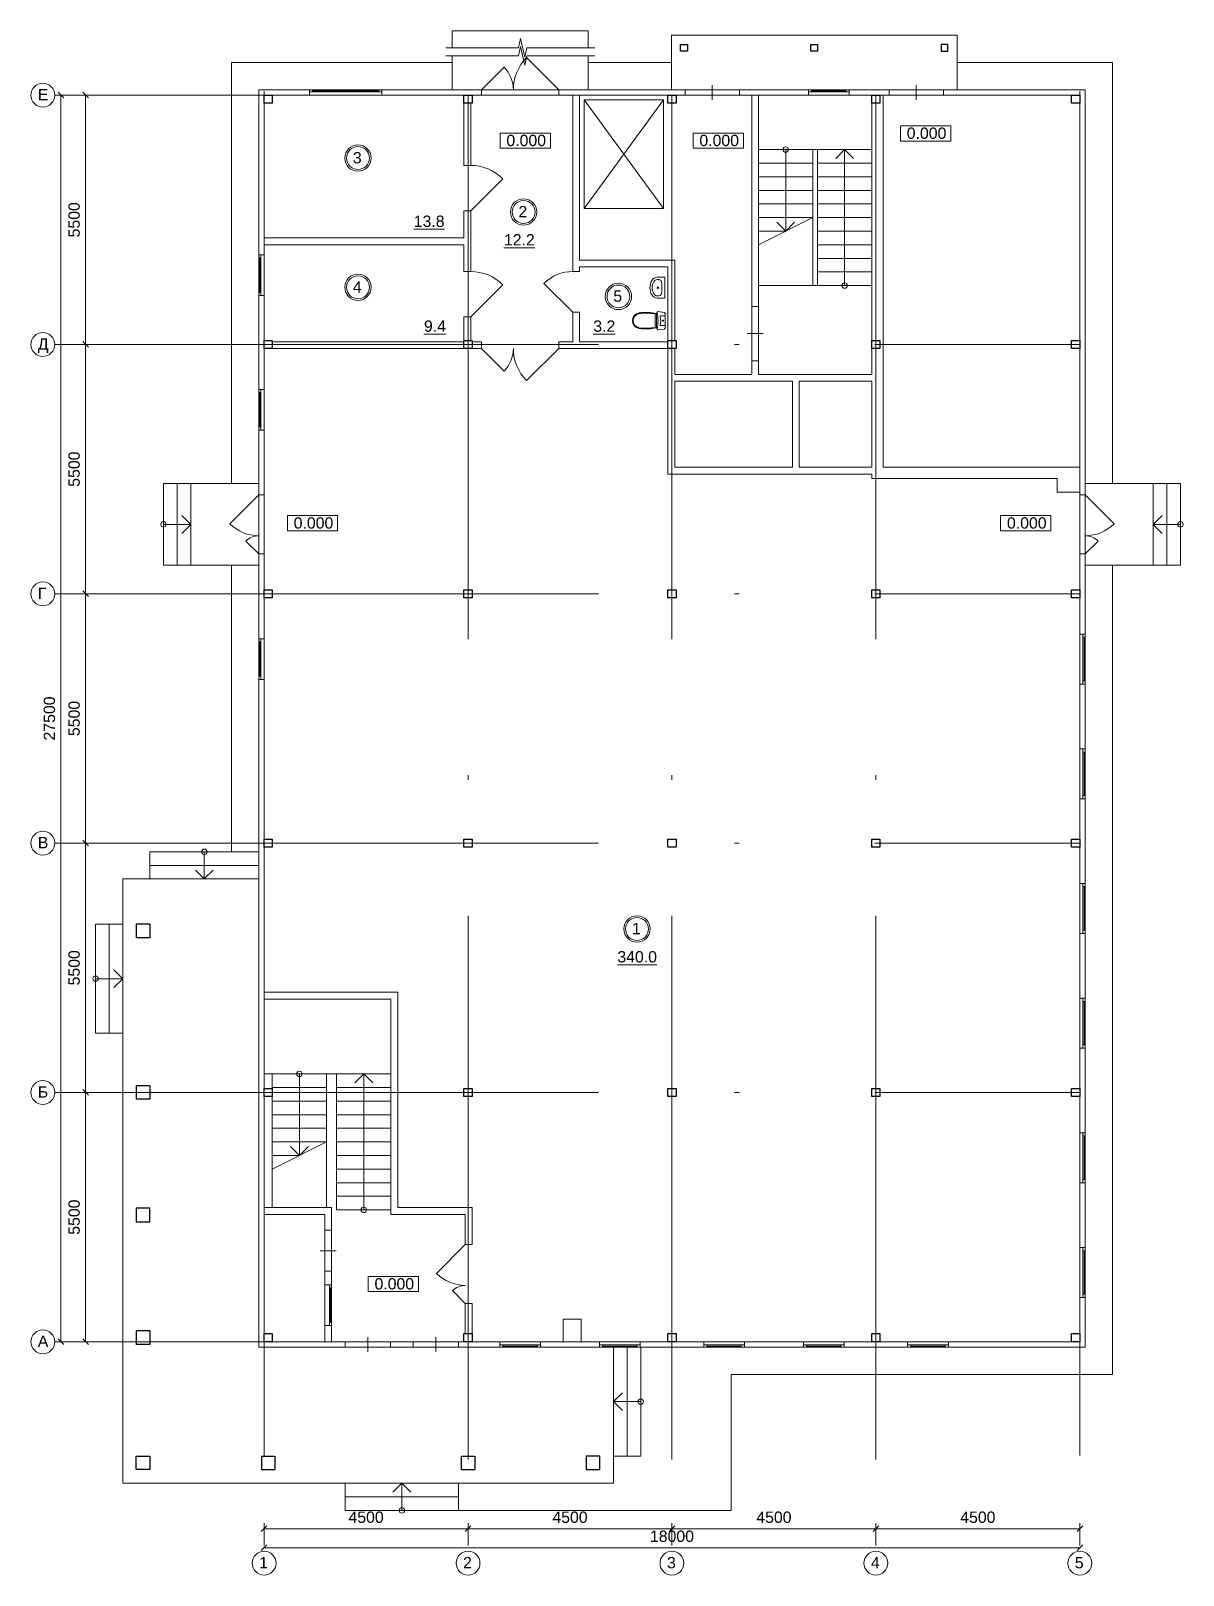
# Model space of a CAD drawing. Header units: metres. Extents: x -2 to 23.4, y -2 to 32.
import ezdxf
from ezdxf.enums import TextEntityAlignment as Align

# ---------------------------------------------------------------- set-up
doc = ezdxf.new("R2010")
doc.units = ezdxf.units.M
doc.header["$MEASUREMENT"] = 0
doc.linetypes.add('ACAD_ISO10W100', pattern=[18, 12, -3, 0, -3])
doc.styles.add('Style-Arial', font='arial.ttf')

msp = doc.modelspace()

# ---------------------------------------------------------------- linework, layer by layer
at = {"color": 7, "linetype": 'Continuous', "lineweight": 13}
for p, q in [((7.27, 32.038), (10.27, 32.038)), ((7.27, 31.665), (7.27, 32.038)), ((10.27, 31.665), (10.27, 32.038)), ((12.11, 30.74), (12.11, 31.94)), ((12.11, 31.94), (18.41, 31.94)), ((18.41, 31.94), (18.41, 30.74)), ((7.27, 30.74), (7.27, 31.487)), ((10.27, 30.74), (10.27, 31.487)), ((3, 30.74), (4.12, 30.74)), ((3, 30.74), (3, 27.1)), ((4.12, 30.74), (4.12, 30.62)), ((4.19, 30.74), (4.12, 30.74)), ((4.12, 30.74), (4.12, 30.69)), ((4.12, 30.69), (4.19, 30.69)), ((4.19, 30.69), (4.19, 30.74)), ((4.19, 30.74), (4.19, 30.74)), ((5.72, 30.74), (5.65, 30.74)), ((5.65, 30.74), (5.65, 30.69)), ((5.65, 30.69), (5.72, 30.69)), ((5.72, 30.74), (5.72, 30.62)), ((5.72, 30.74), (7.92, 30.74)), ((5.72, 30.69), (5.72, 30.74)), ((5.72, 30.74), (5.72, 30.74)), ((7.92, 30.62), (7.92, 30.74)), ((9.62, 30.74), (12.41, 30.74)), ((9.62, 30.62), (9.62, 30.74)), ((12.41, 30.62), (12.41, 30.74)), ((13.61, 30.62), (13.61, 30.74)), ((13.61, 30.74), (15.13, 30.74)), ((15.13, 30.62), (15.13, 30.74)), ((15.13, 30.74), (15.2, 30.74)), ((15.13, 30.69), (15.13, 30.74)), ((15.13, 30.74), (15.13, 30.74)), ((15.2, 30.69), (15.13, 30.69)), ((15.2, 30.74), (15.2, 30.69)), ((15.96, 30.74), (16.03, 30.74)), ((15.96, 30.69), (15.96, 30.74)), ((15.96, 30.74), (15.96, 30.74)), ((16.03, 30.69), (15.96, 30.69)), ((16.03, 30.62), (16.03, 30.74)), ((16.03, 30.74), (16.91, 30.74)), ((16.03, 30.74), (16.03, 30.69)), ((16.91, 30.62), (16.91, 30.74)), ((18.11, 30.62), (18.11, 30.74)), ((18.11, 30.74), (21.24, 30.74)), ((21.24, 21.8), (21.24, 30.74)), ((3.12, 30.62), (4.12, 30.62)), ((3.12, 30.62), (3.12, 27.1)), ((5.72, 30.62), (7.92, 30.62)), ((7.53, 29.07), (7.53, 30.44)), ((7.68, 29.07), (7.68, 30.44)), ((9.62, 30.62), (12.41, 30.62)), ((9.93, 26.73), (9.93, 30.62)), ((10.08, 26.98), (10.08, 30.62)), ((10.18, 30.52), (10.18, 28.12)), ((11.93, 30.52), (10.18, 30.52)), ((10.18, 30.52), (10.18, 30.52)), ((11.93, 28.12), (11.93, 30.52)), ((13.61, 30.62), (15.13, 30.62)), ((13.88, 25.96), (13.88, 30.62)), ((14.03, 25.96), (14.03, 30.62)), ((16.03, 30.62), (16.91, 30.62)), ((16.53, 25.21), (16.53, 30.44)), ((16.78, 30.62), (16.78, 22.41)), ((18.11, 30.62), (21.12, 30.62)), ((21.12, 21.8), (21.12, 30.62)), ((8.327, 29.783), (9.438, 29.783)), ((8.327, 29.447), (8.327, 29.783)), ((8.327, 29.783), (8.327, 29.783)), ((9.438, 29.783), (9.438, 29.447)), ((12.585, 29.783), (13.695, 29.783)), ((12.585, 29.447), (12.585, 29.783)), ((12.585, 29.783), (12.585, 29.783)), ((13.695, 29.783), (13.695, 29.447)), ((17.161, 29.942), (18.271, 29.942)), ((17.161, 29.607), (17.161, 29.942)), ((17.161, 29.942), (17.161, 29.942)), ((18.271, 29.942), (18.271, 29.607)), ((9.438, 29.447), (8.327, 29.447)), ((13.695, 29.447), (12.585, 29.447)), ((14.03, 29.42), (16.53, 29.42)), ((15.23, 26.42), (15.23, 29.42)), ((15.33, 26.42), (15.33, 29.42)), ((18.271, 29.607), (17.161, 29.607)), ((7.53, 29.07), (7.68, 29.07)), ((7.68, 28.07), (8.387, 28.777)), ((7.53, 27.47), (7.53, 28.07)), ((7.53, 28.07), (7.68, 28.07)), ((7.68, 26.73), (7.68, 28.07)), ((10.18, 28.12), (11.93, 28.12)), ((3.12, 27.47), (7.53, 27.47)), ((3.12, 27.32), (7.53, 27.32)), ((7.53, 26.73), (7.53, 27.32)), ((3.12, 27.1), (3, 27.1)), ((10.08, 26.98), (12.18, 26.98)), ((12.18, 25.21), (12.18, 26.98)), ((7.53, 26.73), (7.68, 26.73)), ((9.93, 26.73), (10.08, 26.73)), ((10.08, 26.83), (12.03, 26.83)), ((10.08, 26.73), (10.08, 26.83)), ((12.03, 25.21), (12.03, 26.83)), ((7.68, 25.73), (8.387, 26.437)), ((9.93, 25.83), (9.294, 26.466)), ((14.03, 26.42), (16.53, 26.42)), ((3.12, 26.2), (3, 26.2)), ((3, 26.2), (3, 24.13)), ((3.12, 26.2), (3.12, 24.13)), ((14.03, 25.96), (13.88, 25.96)), ((7.53, 25.73), (7.68, 25.73)), ((7.53, 25.21), (7.53, 25.73)), ((7.68, 25.21), (7.68, 25.73)), ((9.93, 25.18), (9.93, 25.83)), ((9.93, 25.83), (10.08, 25.83)), ((10.08, 25.18), (10.08, 25.83)), ((3.3, 25.18), (7.53, 25.18)), ((3.3, 25.03), (7.53, 25.03)), ((7.71, 25.18), (7.92, 25.18)), ((7.71, 25.03), (7.92, 25.03)), ((7.92, 25.18), (7.92, 25.03)), ((7.92, 25.03), (8.415, 24.535)), ((9.62, 25.03), (8.913, 24.323)), ((9.62, 25.18), (9.62, 25.03)), ((9.62, 25.18), (9.93, 25.18)), ((9.62, 25.03), (12.03, 25.03)), ((10.08, 25.18), (12.03, 25.18)), ((12.03, 22.26), (12.03, 25.03)), ((12.18, 24.46), (12.18, 25.03)), ((16.53, 25.03), (16.53, 24.46)), ((13.88, 24.46), (13.88, 24.76)), ((14.03, 24.76), (13.88, 24.76)), ((14.03, 24.46), (14.03, 24.76)), ((13.88, 24.46), (12.18, 24.46)), ((14.78, 24.31), (12.18, 24.31)), ((12.18, 22.41), (12.18, 24.31)), ((16.53, 24.46), (14.03, 24.46)), ((14.78, 22.41), (14.78, 24.31)), ((14.93, 22.41), (14.93, 24.31)), ((16.53, 24.31), (14.93, 24.31)), ((16.53, 24.31), (16.53, 22.41)), ((3.12, 24.13), (3, 24.13)), ((3.12, 23.23), (3, 23.23)), ((3, 21.8), (3, 23.23)), ((3.12, 21.8), (3.12, 23.23)), ((16.53, 22.26), (12.03, 22.26)), ((14.78, 22.41), (12.18, 22.41)), ((16.53, 22.41), (14.93, 22.41)), ((16.53, 22.26), (16.53, 22.16)), ((20.62, 22.16), (16.53, 22.16)), ((21.12, 22.41), (16.78, 22.41)), ((20.62, 21.86), (20.62, 22.16)), ((0.9, 22.05), (0.9, 20.25)), ((0.9, 22.05), (1.5, 22.05)), ((1.5, 20.25), (1.5, 22.05)), ((1.5, 22.05), (3, 22.05)), ((21.12, 21.86), (20.62, 21.86)), ((22.74, 22.05), (21.24, 22.05)), ((23.34, 22.05), (22.74, 22.05)), ((22.74, 20.25), (22.74, 22.05)), ((23.34, 22.05), (23.34, 20.25)), ((3, 21.8), (2.364, 21.164)), ((3.12, 21.8), (3, 21.8)), ((21.12, 21.8), (21.24, 21.8)), ((3.633, 21.344), (4.743, 21.344)), ((3.633, 21.009), (3.633, 21.344)), ((3.633, 21.344), (3.633, 21.344)), ((4.743, 21.344), (4.743, 21.009)), ((19.373, 21.344), (20.483, 21.344)), ((19.373, 21.009), (19.373, 21.344)), ((19.373, 21.344), (19.373, 21.344)), ((20.483, 21.344), (20.483, 21.009)), ((3, 20.5), (2.717, 20.783)), ((4.743, 21.009), (3.633, 21.009)), ((20.483, 21.009), (19.373, 21.009)), ((3, 20.5), (3, 18.63)), ((3.12, 20.5), (3, 20.5)), ((3.12, 20.5), (3.12, 18.63)), ((21.12, 18.73), (21.12, 20.5)), ((21.12, 20.5), (21.24, 20.5)), ((21.24, 18.73), (21.24, 20.5)), ((0.9, 20.25), (1.5, 20.25)), ((3, 20.25), (1.5, 20.25)), ((21.24, 20.25), (22.74, 20.25)), ((23.34, 20.25), (22.74, 20.25)), ((3.12, 18.63), (3, 18.63)), ((21.12, 18.73), (21.24, 18.73)), ((21.24, 18.73), (21.19, 18.73)), ((21.19, 18.73), (21.19, 18.66)), ((21.19, 18.66), (21.24, 18.66)), ((21.24, 18.66), (21.24, 18.73)), ((21.24, 18.66), (21.24, 18.66)), ((3, 17.73), (3, 10.83)), ((3.12, 17.73), (3, 17.73)), ((3.12, 17.73), (3.12, 10.83)), ((21.12, 17.63), (21.24, 17.63)), ((21.12, 16.2), (21.12, 17.63)), ((21.24, 17.7), (21.19, 17.7)), ((21.19, 17.7), (21.19, 17.63)), ((21.19, 17.63), (21.24, 17.63)), ((21.24, 17.63), (21.24, 17.7)), ((21.24, 16.2), (21.24, 17.63)), ((21.24, 17.63), (21.24, 17.63)), ((21.12, 16.2), (21.24, 16.2)), ((21.24, 16.2), (21.19, 16.2)), ((21.19, 16.2), (21.19, 16.13)), ((21.19, 16.13), (21.24, 16.13)), ((21.24, 16.13), (21.24, 16.2)), ((21.24, 16.13), (21.24, 16.13)), ((21.12, 15.1), (21.24, 15.1)), ((21.12, 13.23), (21.12, 15.1)), ((21.24, 15.17), (21.19, 15.17)), ((21.19, 15.17), (21.19, 15.1)), ((21.19, 15.1), (21.24, 15.1)), ((21.24, 15.1), (21.24, 15.17)), ((21.24, 13.23), (21.24, 15.1)), ((21.24, 15.1), (21.24, 15.1)), ((0.6, 13.33), (0.6, 13.93)), ((3, 13.93), (0.6, 13.93)), ((0, 13.33), (0, 0)), ((3, 13.33), (0, 13.33)), ((21.12, 13.23), (21.24, 13.23)), ((21.24, 13.23), (21.19, 13.23)), ((21.19, 13.23), (21.19, 13.16)), ((21.19, 13.16), (21.24, 13.16)), ((21.24, 13.16), (21.24, 13.23)), ((21.24, 13.16), (21.24, 13.16)), ((0, 12.33), (-0.6, 12.33)), ((-0.6, 9.93), (-0.6, 12.33)), ((21.12, 12.13), (21.24, 12.13)), ((21.12, 10.7), (21.12, 12.13)), ((21.24, 12.2), (21.19, 12.2)), ((21.19, 12.2), (21.19, 12.13)), ((21.19, 12.13), (21.24, 12.13)), ((21.24, 12.13), (21.24, 12.2)), ((21.24, 10.7), (21.24, 12.13)), ((21.24, 12.13), (21.24, 12.13)), ((3, 10.83), (3, 3)), ((3.12, 10.83), (6.07, 10.83)), ((3.12, 10.68), (5.92, 10.68)), ((3.12, 10.68), (3.12, 3.12)), ((5.92, 10.68), (5.92, 5.93)), ((6.07, 10.83), (6.07, 6.08)), ((21.12, 10.7), (21.24, 10.7)), ((21.24, 10.7), (21.19, 10.7)), ((21.19, 10.7), (21.19, 10.63)), ((21.19, 10.63), (21.24, 10.63)), ((21.24, 10.63), (21.24, 10.7)), ((21.24, 10.63), (21.24, 10.63)), ((-0.6, 9.93), (0, 9.93)), ((21.12, 7.73), (21.12, 9.6)), ((21.12, 9.6), (21.24, 9.6)), ((21.24, 9.67), (21.19, 9.67)), ((21.19, 9.67), (21.19, 9.6)), ((21.19, 9.6), (21.24, 9.6)), ((21.24, 9.6), (21.24, 9.67)), ((21.24, 7.73), (21.24, 9.6)), ((21.24, 9.6), (21.24, 9.6)), ((5.92, 9.03), (3.12, 9.03)), ((3.3, 9.03), (3.3, 6.08)), ((4.5, 9.03), (4.5, 6.08)), ((4.72, 9.03), (4.72, 6.03)), ((21.12, 7.73), (21.24, 7.73)), ((21.24, 7.73), (21.19, 7.73)), ((21.19, 7.73), (21.19, 7.66)), ((21.19, 7.66), (21.24, 7.66)), ((21.24, 7.66), (21.24, 7.73)), ((21.24, 7.66), (21.24, 7.66)), ((21.12, 6.63), (21.24, 6.63)), ((21.12, 5.2), (21.12, 6.63)), ((21.24, 6.7), (21.19, 6.7)), ((21.19, 6.7), (21.19, 6.63)), ((21.19, 6.63), (21.24, 6.63)), ((21.24, 6.63), (21.24, 6.7)), ((21.24, 5.2), (21.24, 6.63)), ((21.24, 6.63), (21.24, 6.63)), ((3.12, 6.08), (4.61, 6.08)), ((3.12, 5.93), (4.46, 5.93)), ((4.46, 5.58), (4.46, 5.93)), ((4.61, 5.58), (4.61, 6.08)), ((5.92, 6.03), (4.72, 6.03)), ((5.92, 5.93), (7.56, 5.93)), ((6.07, 6.08), (7.71, 6.08)), ((7.56, 5.265), (7.56, 5.93)), ((7.71, 5.265), (7.71, 6.08)), ((4.46, 5.58), (4.61, 5.58)), ((7.56, 5.265), (6.924, 4.629)), ((7.56, 5.265), (7.71, 5.265)), ((21.12, 5.2), (21.24, 5.2)), ((21.24, 5.2), (21.19, 5.2)), ((21.19, 5.2), (21.19, 5.13)), ((21.19, 5.13), (21.24, 5.13)), ((21.24, 5.13), (21.24, 5.2)), ((21.24, 5.13), (21.24, 5.13)), ((4.46, 4.68), (4.61, 4.68)), ((4.46, 4.38), (4.46, 4.68)), ((4.61, 4.38), (4.61, 4.68)), ((5.416, 4.561), (6.527, 4.561)), ((5.416, 4.226), (5.416, 4.561)), ((5.416, 4.561), (5.416, 4.561)), ((6.527, 4.561), (6.527, 4.226)), ((4.46, 4.38), (4.61, 4.38)), ((4.56, 4.31), (4.56, 4.38)), ((4.56, 4.38), (4.61, 4.38)), ((4.61, 4.31), (4.56, 4.31)), ((4.61, 4.38), (4.61, 4.31)), ((4.61, 4.38), (4.61, 4.38)), ((6.527, 4.226), (5.416, 4.226)), ((7.56, 3.965), (7.277, 4.248)), ((21.12, 3.12), (21.12, 4.1)), ((21.12, 4.1), (21.24, 4.1)), ((21.24, 4.17), (21.19, 4.17)), ((21.19, 4.17), (21.19, 4.1)), ((21.19, 4.1), (21.24, 4.1)), ((21.24, 4.1), (21.24, 4.17)), ((21.24, 3), (21.24, 4.1)), ((21.24, 4.1), (21.24, 4.1)), ((7.56, 3.3), (7.56, 3.965)), ((7.56, 3.965), (7.71, 3.965)), ((7.71, 3.3), (7.71, 3.965)), ((4.46, 3.12), (4.46, 3.48)), ((4.46, 3.48), (4.61, 3.48)), ((4.56, 3.48), (4.56, 3.55)), ((4.56, 3.55), (4.61, 3.55)), ((4.61, 3.48), (4.56, 3.48)), ((4.61, 3.55), (4.61, 3.48)), ((4.61, 3.55), (4.61, 3.55)), ((4.61, 3.12), (4.61, 3.48)), ((9.72, 3.12), (9.72, 3.62)), ((9.72, 3.62), (10.12, 3.62)), ((10.12, 3.12), (10.12, 3.62)), ((3.12, 3.12), (4.91, 3.12)), ((4.91, 3), (4.91, 3.12)), ((5.91, 3), (5.91, 3.12)), ((5.91, 3.12), (6.41, 3.12)), ((6.41, 3.12), (6.41, 3)), ((7.41, 3.12), (7.41, 3)), ((7.41, 3.12), (8.32, 3.12)), ((8.32, 3.12), (8.32, 3)), ((9.22, 3.12), (9.22, 3)), ((9.22, 3.12), (10.52, 3.12)), ((10.52, 3.12), (10.52, 3)), ((11.42, 3.12), (11.42, 3)), ((11.42, 3.12), (12.82, 3.12)), ((12.82, 3.12), (12.82, 3)), ((13.72, 3.12), (13.72, 3)), ((13.72, 3.12), (15.02, 3.12)), ((15.02, 3.12), (15.02, 3)), ((15.92, 3.12), (15.92, 3)), ((15.92, 3.12), (17.32, 3.12)), ((17.32, 3.12), (17.32, 3)), ((18.22, 3.12), (18.22, 3)), ((18.22, 3.12), (21.12, 3.12)), ((3, 3), (4.91, 3)), ((5.91, 3), (6.41, 3)), ((7.41, 3), (8.32, 3)), ((8.32, 3), (8.32, 3.05)), ((8.32, 3.05), (8.39, 3.05)), ((8.39, 3), (8.32, 3)), ((8.39, 3.05), (8.39, 3)), ((8.39, 3), (8.39, 3)), ((9.15, 3), (9.15, 3.05)), ((9.15, 3.05), (9.22, 3.05)), ((9.22, 3), (9.15, 3)), ((9.22, 3.05), (9.22, 3)), ((9.22, 3), (10.52, 3)), ((9.22, 3), (9.22, 3)), ((10.52, 3), (10.52, 3.05)), ((10.52, 3.05), (10.59, 3.05)), ((10.59, 3), (10.52, 3)), ((10.59, 3.05), (10.59, 3)), ((10.59, 3), (10.59, 3)), ((10.83, 0), (10.83, 3)), ((11.35, 3), (11.35, 3.05)), ((11.35, 3.05), (11.42, 3.05)), ((11.42, 3), (11.35, 3)), ((11.42, 3.05), (11.42, 3)), ((11.42, 3), (12.82, 3)), ((11.42, 3), (11.42, 3)), ((11.43, 0.6), (11.43, 3)), ((12.82, 3), (12.82, 3.05)), ((12.82, 3.05), (12.89, 3.05)), ((12.89, 3), (12.82, 3)), ((12.89, 3.05), (12.89, 3)), ((12.89, 3), (12.89, 3)), ((13.65, 3), (13.65, 3.05)), ((13.65, 3.05), (13.72, 3.05)), ((13.72, 3), (13.65, 3)), ((13.72, 3.05), (13.72, 3)), ((13.72, 3), (15.02, 3)), ((13.72, 3), (13.72, 3)), ((15.02, 3), (15.02, 3.05)), ((15.02, 3.05), (15.09, 3.05)), ((15.09, 3), (15.02, 3)), ((15.09, 3.05), (15.09, 3)), ((15.09, 3), (15.09, 3)), ((15.85, 3), (15.85, 3.05)), ((15.85, 3.05), (15.92, 3.05)), ((15.92, 3), (15.85, 3)), ((15.92, 3.05), (15.92, 3)), ((15.92, 3), (17.32, 3)), ((15.92, 3), (15.92, 3)), ((17.32, 3), (17.32, 3.05)), ((17.32, 3.05), (17.39, 3.05)), ((17.39, 3), (17.32, 3)), ((17.39, 3.05), (17.39, 3)), ((17.39, 3), (17.39, 3)), ((18.15, 3), (18.15, 3.05)), ((18.15, 3.05), (18.22, 3.05)), ((18.22, 3), (18.15, 3)), ((18.22, 3.05), (18.22, 3)), ((18.22, 3), (21.24, 3)), ((18.22, 3), (18.22, 3)), ((11.43, 0.6), (10.83, 0.6)), ((0, 0), (10.83, 0)), ((4.91, 0), (4.91, -0.6)), ((7.41, 0), (7.41, -0.6)), ((4.91, -0.6), (7.41, -0.6)), ((7.41, -0.6), (13.43, -0.6))]:
    msp.add_line(p, q, dxfattribs=at)
at = {"color": 7, "linetype": 'Continuous', "lineweight": 0}
for p, q in [((8.781, 31.871), (8.736, 31.665)), ((8.781, 31.693), (8.736, 31.487)), ((8.872, 31.459), (8.781, 31.871)), ((8.872, 31.281), (8.781, 31.693)), ((2.4, 31.34), (7.27, 31.34)), ((2.4, 31.34), (2.4, 22.05)), ((8.736, 31.665), (7.133, 31.665)), ((8.736, 31.487), (7.133, 31.487)), ((8.917, 31.665), (8.872, 31.459)), ((8.917, 31.487), (8.872, 31.281)), ((10.419, 31.665), (8.917, 31.665)), ((10.419, 31.487), (8.917, 31.487)), ((10.27, 31.34), (12.11, 31.34)), ((18.41, 31.34), (21.84, 31.34)), ((21.84, 22.05), (21.84, 31.34)), ((4.12, 30.74), (5.72, 30.74)), ((5.65, 30.715), (4.19, 30.715)), ((4.19, 30.715), (4.19, 30.69)), ((4.19, 30.69), (5.65, 30.69)), ((4.19, 30.69), (4.19, 30.69)), ((5.65, 30.69), (5.65, 30.715)), ((7.92, 30.74), (9.62, 30.74)), ((12.41, 30.74), (13.61, 30.74)), ((12.41, 30.74), (13.61, 30.74)), ((12.41, 30.62), (12.41, 30.74)), ((12.41, 30.74), (12.41, 30.74)), ((13.01, 30.84), (13.01, 30.52)), ((13.61, 30.74), (13.61, 30.62)), ((15.13, 30.62), (15.13, 30.74)), ((15.13, 30.74), (16.03, 30.74)), ((15.96, 30.715), (15.2, 30.715)), ((15.2, 30.715), (15.2, 30.69)), ((15.2, 30.69), (15.96, 30.69)), ((15.96, 30.69), (15.96, 30.715)), ((15.96, 30.715), (15.96, 30.715)), ((16.03, 30.74), (16.03, 30.62)), ((16.91, 30.74), (18.11, 30.74)), ((16.91, 30.74), (18.11, 30.74)), ((16.91, 30.62), (16.91, 30.74)), ((16.91, 30.74), (16.91, 30.74)), ((17.51, 30.84), (17.51, 30.52)), ((18.11, 30.74), (18.11, 30.62)), ((4.12, 30.62), (5.72, 30.62)), ((10.18, 30.52), (11.93, 28.12)), ((10.18, 28.12), (11.93, 30.52)), ((13.61, 30.62), (12.41, 30.62)), ((16.03, 30.62), (15.13, 30.62)), ((15.13, 30.62), (15.13, 30.62)), ((18.11, 30.62), (16.91, 30.62)), ((14.63, 29.42), (14.63, 27.62)), ((15.734, 29.224), (15.93, 29.42)), ((15.93, 26.42), (15.93, 29.42)), ((16.126, 29.224), (15.93, 29.42)), ((14.03, 29.12), (15.23, 29.12)), ((15.33, 29.12), (16.53, 29.12)), ((14.03, 28.82), (15.23, 28.82)), ((15.33, 28.82), (16.53, 28.82)), ((14.03, 28.52), (15.23, 28.52)), ((15.33, 28.52), (16.53, 28.52)), ((14.03, 28.22), (15.23, 28.22)), ((15.33, 28.22), (16.53, 28.22)), ((14.03, 27.92), (15.23, 27.92)), ((14.03, 27.32), (15.23, 27.92)), ((14.03, 27.62), (14.63, 27.62)), ((14.434, 27.816), (14.63, 27.62)), ((14.826, 27.816), (14.63, 27.62)), ((15.33, 27.92), (16.53, 27.92)), ((15.33, 27.62), (16.53, 27.62)), ((15.33, 27.32), (16.53, 27.32)), ((3.12, 27.1), (3, 27.1)), ((3, 27.1), (3, 26.2)), ((3.12, 26.2), (3.12, 27.1)), ((3.12, 27.1), (3.12, 27.1)), ((15.33, 27.02), (16.53, 27.02)), ((15.33, 26.72), (16.53, 26.72)), ((3, 26.2), (3.12, 26.2)), ((13.88, 25.96), (13.88, 24.76)), ((14.03, 25.96), (13.88, 25.96)), ((13.88, 25.96), (13.88, 25.96)), ((14.03, 24.76), (14.03, 25.96)), ((13.78, 25.36), (14.13, 25.36)), ((13.88, 24.76), (14.03, 24.76)), ((3.12, 24.13), (3, 24.13)), ((3, 24.13), (3, 23.23)), ((3.12, 23.23), (3.12, 24.13)), ((3.12, 24.13), (3.12, 24.13)), ((3, 23.23), (3.12, 23.23)), ((1.2, 22.05), (1.2, 20.25)), ((1.5, 22.05), (1.5, 20.25)), ((22.74, 22.05), (22.74, 20.25)), ((23.04, 22.05), (23.04, 20.25)), ((3, 21.8), (3, 20.5)), ((21.24, 21.8), (21.24, 20.5)), ((0.9, 21.15), (1.5, 21.15)), ((1.304, 21.346), (1.5, 21.15)), ((1.304, 20.954), (1.5, 21.15)), ((22.936, 21.346), (22.74, 21.15)), ((23.34, 21.15), (22.74, 21.15)), ((22.936, 20.954), (22.74, 21.15)), ((2.4, 20.25), (2.4, 15.93)), ((21.84, 2.4), (21.84, 20.25)), ((3.12, 18.63), (3, 18.63)), ((3, 18.63), (3, 17.73)), ((3.12, 17.73), (3.12, 18.63)), ((3.12, 18.63), (3.12, 18.63)), ((21.12, 18.73), (21.24, 18.73)), ((21.12, 17.63), (21.12, 18.73)), ((21.12, 18.73), (21.12, 18.73)), ((21.19, 18.66), (21.19, 17.7)), ((21.215, 18.66), (21.19, 18.66)), ((21.19, 18.66), (21.19, 18.66)), ((21.215, 17.7), (21.215, 18.66)), ((21.24, 18.73), (21.24, 17.63)), ((3, 17.73), (3.12, 17.73)), ((21.24, 17.63), (21.12, 17.63)), ((21.19, 17.7), (21.215, 17.7)), ((21.12, 16.2), (21.24, 16.2)), ((21.12, 15.1), (21.12, 16.2)), ((21.12, 16.2), (21.12, 16.2)), ((21.19, 16.13), (21.19, 15.17)), ((21.215, 16.13), (21.19, 16.13)), ((21.19, 16.13), (21.19, 16.13)), ((21.215, 15.17), (21.215, 16.13)), ((21.24, 16.2), (21.24, 15.1)), ((2.4, 15.93), (2.4, 13.93)), ((21.24, 15.1), (21.12, 15.1)), ((21.19, 15.17), (21.215, 15.17)), ((3, 13.63), (0.6, 13.63)), ((1.8, 13.93), (1.8, 13.33)), ((1.604, 13.526), (1.8, 13.33)), ((1.996, 13.526), (1.8, 13.33)), ((21.12, 13.23), (21.24, 13.23)), ((21.12, 12.13), (21.12, 13.23)), ((21.12, 13.23), (21.12, 13.23)), ((21.19, 13.16), (21.19, 12.2)), ((21.215, 13.16), (21.19, 13.16)), ((21.19, 13.16), (21.19, 13.16)), ((21.215, 12.2), (21.215, 13.16)), ((21.24, 13.23), (21.24, 12.13)), ((-0.3, 9.93), (-0.3, 12.33)), ((21.24, 12.13), (21.12, 12.13)), ((21.19, 12.2), (21.215, 12.2)), ((-0.196, 11.326), (0, 11.13)), ((-0.6, 11.13), (0, 11.13)), ((-0.196, 10.934), (0, 11.13)), ((21.12, 10.7), (21.24, 10.7)), ((21.12, 9.6), (21.12, 10.7)), ((21.12, 10.7), (21.12, 10.7)), ((21.19, 10.63), (21.19, 9.67)), ((21.215, 10.63), (21.19, 10.63)), ((21.19, 10.63), (21.19, 10.63)), ((21.215, 9.67), (21.215, 10.63)), ((21.24, 10.7), (21.24, 9.6)), ((21.24, 9.6), (21.12, 9.6)), ((21.19, 9.67), (21.215, 9.67)), ((3.9, 9.03), (3.9, 7.23)), ((5.124, 8.834), (5.32, 9.03)), ((5.32, 6.03), (5.32, 9.03)), ((5.516, 8.834), (5.32, 9.03)), ((4.5, 8.73), (3.3, 8.73)), ((5.92, 8.73), (4.72, 8.73)), ((4.5, 8.43), (3.3, 8.43)), ((5.92, 8.43), (4.72, 8.43)), ((4.5, 8.13), (3.3, 8.13)), ((5.92, 8.13), (4.72, 8.13)), ((4.5, 7.83), (3.3, 7.83)), ((4.5, 7.53), (3.3, 7.53)), ((3.3, 6.93), (4.5, 7.53)), ((5.92, 7.83), (4.72, 7.83)), ((5.92, 7.53), (4.72, 7.53)), ((21.12, 7.73), (21.24, 7.73)), ((21.12, 6.63), (21.12, 7.73)), ((21.12, 7.73), (21.12, 7.73)), ((21.19, 7.66), (21.19, 6.7)), ((21.215, 7.66), (21.19, 7.66)), ((21.19, 7.66), (21.19, 7.66)), ((21.215, 6.7), (21.215, 7.66)), ((21.24, 7.73), (21.24, 6.63)), ((3.9, 7.23), (3.3, 7.23)), ((3.704, 7.426), (3.9, 7.23)), ((4.096, 7.426), (3.9, 7.23)), ((5.92, 7.23), (4.72, 7.23)), ((5.92, 6.93), (4.72, 6.93)), ((5.92, 6.63), (4.72, 6.63)), ((21.24, 6.63), (21.12, 6.63)), ((21.19, 6.7), (21.215, 6.7)), ((5.92, 6.33), (4.72, 6.33)), ((4.46, 4.68), (4.46, 5.58)), ((4.46, 5.58), (4.61, 5.58)), ((4.61, 5.58), (4.61, 4.68)), ((4.36, 5.13), (4.71, 5.13)), ((21.12, 5.2), (21.24, 5.2)), ((21.12, 4.1), (21.12, 5.2)), ((21.12, 5.2), (21.12, 5.2)), ((21.19, 5.13), (21.19, 4.17)), ((21.215, 5.13), (21.19, 5.13)), ((21.19, 5.13), (21.19, 5.13)), ((21.215, 4.17), (21.215, 5.13)), ((21.24, 5.2), (21.24, 4.1)), ((4.61, 4.68), (4.46, 4.68)), ((4.46, 4.68), (4.46, 4.68)), ((4.46, 4.38), (4.46, 3.48)), ((4.61, 4.38), (4.46, 4.38)), ((4.46, 4.38), (4.46, 4.38)), ((4.585, 4.31), (4.56, 4.31)), ((4.56, 4.31), (4.56, 3.55)), ((4.585, 3.55), (4.585, 4.31)), ((4.61, 3.48), (4.61, 4.38)), ((21.24, 4.1), (21.12, 4.1)), ((21.19, 4.17), (21.215, 4.17)), ((4.46, 3.48), (4.61, 3.48)), ((4.56, 3.55), (4.585, 3.55)), ((4.585, 3.55), (4.585, 3.55)), ((5.91, 3.12), (4.91, 3.12)), ((4.91, 3.12), (4.91, 3)), ((5.41, 3.22), (5.41, 2.9)), ((5.91, 3), (5.91, 3.12)), ((7.41, 3.12), (6.41, 3.12)), ((6.41, 3.12), (6.41, 3)), ((6.91, 3.22), (6.91, 2.9)), ((7.41, 3), (7.41, 3.12)), ((8.32, 3), (8.32, 3.12)), ((8.32, 3.12), (9.22, 3.12)), ((9.22, 3.12), (9.22, 3)), ((9.22, 3.12), (9.22, 3.12)), ((10.52, 3), (10.52, 3.12)), ((10.52, 3.12), (11.42, 3.12)), ((11.42, 3.12), (11.42, 3)), ((11.42, 3.12), (11.42, 3.12)), ((12.82, 3), (12.82, 3.12)), ((12.82, 3.12), (13.72, 3.12)), ((13.72, 3.12), (13.72, 3)), ((13.72, 3.12), (13.72, 3.12)), ((15.02, 3), (15.02, 3.12)), ((15.02, 3.12), (15.92, 3.12)), ((15.92, 3.12), (15.92, 3)), ((15.92, 3.12), (15.92, 3.12)), ((17.32, 3), (17.32, 3.12)), ((17.32, 3.12), (18.22, 3.12)), ((18.22, 3.12), (18.22, 3)), ((18.22, 3.12), (18.22, 3.12)), ((4.91, 3), (5.91, 3)), ((4.91, 3), (4.91, 3)), ((6.41, 3), (7.41, 3)), ((6.41, 3), (6.41, 3)), ((9.22, 3), (8.32, 3)), ((9.15, 3.05), (8.39, 3.05)), ((8.39, 3.05), (8.39, 3.025)), ((8.39, 3.025), (9.15, 3.025)), ((8.39, 3.025), (8.39, 3.025)), ((9.15, 3.025), (9.15, 3.05)), ((11.42, 3), (10.52, 3)), ((11.35, 3.05), (10.59, 3.05)), ((10.59, 3.05), (10.59, 3.025)), ((10.59, 3.025), (11.35, 3.025)), ((10.59, 3.025), (10.59, 3.025)), ((11.13, 0.6), (11.13, 3)), ((11.35, 3.025), (11.35, 3.05)), ((13.72, 3), (12.82, 3)), ((13.65, 3.05), (12.89, 3.05)), ((12.89, 3.05), (12.89, 3.025)), ((12.89, 3.025), (13.65, 3.025)), ((12.89, 3.025), (12.89, 3.025)), ((13.65, 3.025), (13.65, 3.05)), ((15.92, 3), (15.02, 3)), ((15.85, 3.05), (15.09, 3.05)), ((15.09, 3.05), (15.09, 3.025)), ((15.09, 3.025), (15.85, 3.025)), ((15.09, 3.025), (15.09, 3.025)), ((15.85, 3.025), (15.85, 3.05)), ((18.22, 3), (17.32, 3)), ((18.15, 3.05), (17.39, 3.05)), ((17.39, 3.05), (17.39, 3.025)), ((17.39, 3.025), (18.15, 3.025)), ((17.39, 3.025), (17.39, 3.025)), ((18.15, 3.025), (18.15, 3.05)), ((13.43, 2.4), (21.84, 2.4)), ((13.43, -0.6), (13.43, 2.4)), ((11.026, 1.996), (10.83, 1.8)), ((11.43, 1.8), (10.83, 1.8)), ((11.026, 1.604), (10.83, 1.8)), ((5.964, -0.196), (6.16, 0)), ((6.16, -0.6), (6.16, 0)), ((6.356, -0.196), (6.16, 0)), ((4.91, -0.3), (7.41, -0.3))]:
    msp.add_line(p, q, dxfattribs=at)
at = {"color": 7, "linetype": 'Continuous', "lineweight": 30}
for p, q in [((12.31, 31.74), (12.46, 31.74)), ((12.31, 31.59), (12.31, 31.74)), ((12.31, 31.74), (12.31, 31.74)), ((12.46, 31.74), (12.46, 31.59)), ((15.185, 31.74), (15.335, 31.74)), ((15.185, 31.59), (15.185, 31.74)), ((15.185, 31.74), (15.185, 31.74)), ((15.335, 31.74), (15.335, 31.59)), ((18.21, 31.74), (18.06, 31.74)), ((18.06, 31.74), (18.06, 31.59)), ((18.21, 31.59), (18.21, 31.74)), ((18.21, 31.74), (18.21, 31.74)), ((12.46, 31.59), (12.31, 31.59)), ((15.335, 31.59), (15.185, 31.59)), ((18.06, 31.59), (18.21, 31.59)), ((0.3, 12.33), (0.3, 12.03)), ((0.6, 12.33), (0.3, 12.33)), ((0.6, 12.33), (0.6, 12.03)), ((0.6, 12.03), (0.3, 12.03)), ((0.3, 8.77), (0.3, 8.47)), ((0.6, 8.77), (0.3, 8.77)), ((0.6, 8.77), (0.6, 8.47)), ((0.6, 8.47), (0.3, 8.47)), ((0.6, 6.065), (0.3, 6.065)), ((0.3, 6.065), (0.3, 5.765)), ((0.6, 5.765), (0.6, 6.065)), ((0.6, 6.065), (0.6, 6.065)), ((0.3, 5.765), (0.6, 5.765)), ((0.3, 3.36), (0.3, 3.06)), ((0.6, 3.36), (0.3, 3.36)), ((0.6, 3.36), (0.6, 3.06)), ((0.6, 3.06), (0.3, 3.06)), ((0.3, 0.6), (0.6, 0.6)), ((0.3, 0.3), (0.3, 0.6)), ((0.3, 0.6), (0.3, 0.6)), ((0.6, 0.6), (0.6, 0.3)), ((3.06, 0.6), (3.36, 0.6)), ((3.06, 0.6), (3.06, 0.3)), ((3.36, 0.6), (3.36, 0.3)), ((7.47, 0.6), (7.77, 0.6)), ((7.47, 0.6), (7.47, 0.3)), ((7.77, 0.6), (7.77, 0.3)), ((10.53, 0.6), (10.23, 0.6)), ((10.23, 0.6), (10.23, 0.3)), ((10.53, 0.3), (10.53, 0.6)), ((10.53, 0.6), (10.53, 0.6)), ((0.6, 0.3), (0.3, 0.3)), ((3.06, 0.3), (3.36, 0.3)), ((7.47, 0.3), (7.77, 0.3)), ((10.23, 0.3), (10.53, 0.3))]:
    msp.add_line(p, q, dxfattribs=at)
at = {"color": 7, "linetype": 'Continuous', "lineweight": 13, "extrusion": (0, 0, -1)}
for p, q in [((9.62, 30.74), (8.913, 31.447)), ((7.92, 30.74), (8.415, 31.235)), ((3, 27.1), (3, 27.03)), ((3.05, 27.1), (3, 27.1)), ((3, 27.1), (3, 27.1)), ((3, 27.03), (3.05, 27.03)), ((3.05, 27.03), (3.05, 27.1)), ((3, 26.27), (3, 26.2)), ((3.05, 26.27), (3, 26.27)), ((3, 26.27), (3, 26.27)), ((3.05, 26.2), (3.05, 26.27)), ((3, 26.2), (3.05, 26.2)), ((3, 24.13), (3, 24.06)), ((3.05, 24.13), (3, 24.13)), ((3, 24.13), (3, 24.13)), ((3, 24.06), (3.05, 24.06)), ((3.05, 24.06), (3.05, 24.13)), ((3, 23.3), (3, 23.23)), ((3.05, 23.3), (3, 23.3)), ((3, 23.3), (3, 23.3)), ((3, 23.23), (3.05, 23.23)), ((3.05, 23.23), (3.05, 23.3)), ((21.24, 21.8), (21.876, 21.164)), ((21.24, 20.5), (21.523, 20.783)), ((3, 18.63), (3, 18.56)), ((3.05, 18.63), (3, 18.63)), ((3, 18.63), (3, 18.63)), ((3, 18.56), (3.05, 18.56)), ((3.05, 18.56), (3.05, 18.63)), ((3, 17.8), (3, 17.73)), ((3.05, 17.8), (3, 17.8)), ((3, 17.8), (3, 17.8)), ((3, 17.73), (3.05, 17.73)), ((3.05, 17.73), (3.05, 17.8))]:
    msp.add_line(p, q, dxfattribs=at)
at = {"color": 0, "linetype": 'ByBlock', "lineweight": -2}
for p, q in [((-1.427, 30.683), (-1.302, 30.558)), ((-0.882, 30.683), (-0.757, 30.558)), ((-0.757, 25.058), (-0.882, 25.183)), ((-0.882, 25.183), (-0.757, 25.058)), ((-0.757, 19.558), (-0.882, 19.683)), ((-0.882, 19.683), (-0.757, 19.558)), ((-0.757, 14.058), (-0.882, 14.183)), ((-0.882, 14.183), (-0.757, 14.058)), ((-0.757, 8.558), (-0.882, 8.683)), ((-0.882, 8.683), (-0.757, 8.558)), ((-1.302, 3.058), (-1.427, 3.183)), ((-0.757, 3.058), (-0.882, 3.183)), ((3.058, -1.066), (3.183, -0.941)), ((7.683, -0.941), (7.558, -1.066)), ((7.558, -1.066), (7.683, -0.941)), ((12.183, -0.941), (12.058, -1.066)), ((12.058, -1.066), (12.183, -0.941)), ((16.683, -0.941), (16.558, -1.066)), ((16.558, -1.066), (16.683, -0.941)), ((21.183, -0.941), (21.058, -1.066)), ((3.058, -1.486), (3.183, -1.361)), ((21.183, -1.361), (21.058, -1.486))]:
    msp.add_line(p, q, dxfattribs=at)
at = {"color": 1, "linetype": 'ACAD_ISO10W100', "lineweight": 0}
for p, q in [((3.12, 30.71), (3.12, -1.5)), ((21.12, 30.71), (21.12, -1.5)), ((-1.5, 30.62), (21.12, 30.62)), ((7.62, 30.62), (7.62, -1.5)), ((12.12, 30.62), (12.12, -1.5)), ((16.62, 30.62), (16.62, -1.5)), ((-1.5, 25.12), (21.12, 25.12)), ((-1.5, 19.62), (21.12, 19.62)), ((-1.5, 14.12), (21.12, 14.12)), ((-1.5, 8.62), (21.12, 8.62)), ((-1.5, 3.12), (21.12, 3.12))]:
    msp.add_line(p, q, dxfattribs=at)
at = {"color": 5, "linetype": 'Continuous', "lineweight": 0}
for p, q in [((-1.375, 30.62), (-0.694, 30.62)), ((-1.375, 30.62), (-1.24, 30.62)), ((-1.365, 30.62), (-1.365, 3.12)), ((-0.819, 30.62), (-0.819, 25.12)), ((-1.375, 25.12), (-0.694, 25.12)), ((-1.375, 25.12), (-0.694, 25.12)), ((-0.819, 25.12), (-0.819, 19.62)), ((-1.375, 19.62), (-0.694, 19.62)), ((-1.375, 19.62), (-0.694, 19.62)), ((-0.819, 19.62), (-0.819, 14.12)), ((-1.375, 14.12), (-0.694, 14.12)), ((-1.375, 14.12), (-0.694, 14.12)), ((-0.819, 14.12), (-0.819, 8.62)), ((-1.375, 8.62), (-0.694, 8.62)), ((-1.375, 8.62), (-0.694, 8.62)), ((-0.819, 8.62), (-0.819, 3.12)), ((-1.375, 3.12), (-0.694, 3.12)), ((-1.375, 3.12), (-1.24, 3.12)), ((3.12, -1.375), (3.12, -0.879)), ((3.12, -1.004), (7.62, -1.004)), ((7.62, -1.375), (7.62, -0.879)), ((7.62, -1.375), (7.62, -0.879)), ((7.62, -1.004), (12.12, -1.004)), ((12.12, -1.375), (12.12, -0.879)), ((12.12, -1.375), (12.12, -0.879)), ((12.12, -1.004), (16.62, -1.004)), ((16.62, -1.375), (16.62, -0.879)), ((16.62, -1.375), (16.62, -0.879)), ((16.62, -1.004), (21.12, -1.004)), ((21.12, -1.375), (21.12, -0.879)), ((3.12, -1.375), (3.12, -1.298)), ((21.12, -1.375), (21.12, -1.298)), ((3.12, -1.423), (21.12, -1.423))]:
    msp.add_line(p, q, dxfattribs=at)
at = {"lineweight": 30}
for p, q in [((3.12, 30.62), (3.3, 30.62)), ((3.12, 30.44), (3.12, 30.62)), ((3.12, 30.62), (3.12, 30.62)), ((3.3, 30.44), (3.12, 30.44)), ((3.3, 30.62), (3.3, 30.44)), ((7.53, 30.62), (7.71, 30.62)), ((7.53, 30.44), (7.53, 30.62)), ((7.53, 30.62), (7.53, 30.62)), ((7.71, 30.44), (7.53, 30.44)), ((7.71, 30.62), (7.71, 30.44)), ((12.03, 30.62), (12.21, 30.62)), ((12.03, 30.44), (12.03, 30.62)), ((12.03, 30.62), (12.03, 30.62)), ((12.21, 30.44), (12.03, 30.44)), ((12.21, 30.62), (12.21, 30.44)), ((16.53, 30.62), (16.71, 30.62)), ((16.53, 30.44), (16.53, 30.62)), ((16.53, 30.62), (16.53, 30.62)), ((16.71, 30.44), (16.53, 30.44)), ((16.71, 30.62), (16.71, 30.44)), ((20.94, 30.62), (21.12, 30.62)), ((20.94, 30.44), (20.94, 30.62)), ((20.94, 30.62), (20.94, 30.62)), ((21.12, 30.44), (20.94, 30.44)), ((21.12, 30.62), (21.12, 30.44)), ((3.12, 25.21), (3.3, 25.21)), ((3.12, 25.03), (3.12, 25.21)), ((3.12, 25.21), (3.12, 25.21)), ((3.3, 25.21), (3.3, 25.03)), ((7.53, 25.21), (7.71, 25.21)), ((7.53, 25.03), (7.53, 25.21)), ((7.53, 25.21), (7.53, 25.21)), ((7.71, 25.21), (7.71, 25.03)), ((12.03, 25.21), (12.21, 25.21)), ((12.03, 25.03), (12.03, 25.21)), ((12.03, 25.21), (12.03, 25.21)), ((12.21, 25.21), (12.21, 25.03)), ((16.53, 25.21), (16.71, 25.21)), ((16.53, 25.03), (16.53, 25.21)), ((16.53, 25.21), (16.53, 25.21)), ((16.71, 25.21), (16.71, 25.03)), ((20.94, 25.21), (21.12, 25.21)), ((20.94, 25.03), (20.94, 25.21)), ((20.94, 25.21), (20.94, 25.21)), ((21.12, 25.21), (21.12, 25.03)), ((3.3, 25.03), (3.12, 25.03)), ((7.71, 25.03), (7.53, 25.03)), ((12.21, 25.03), (12.03, 25.03)), ((16.71, 25.03), (16.53, 25.03)), ((21.12, 25.03), (20.94, 25.03)), ((3.12, 19.71), (3.3, 19.71)), ((3.12, 19.53), (3.12, 19.71)), ((3.12, 19.71), (3.12, 19.71)), ((3.3, 19.53), (3.12, 19.53)), ((3.3, 19.71), (3.3, 19.53)), ((7.53, 19.71), (7.71, 19.71)), ((7.53, 19.53), (7.53, 19.71)), ((7.53, 19.71), (7.53, 19.71)), ((7.71, 19.53), (7.53, 19.53)), ((7.71, 19.71), (7.71, 19.53)), ((12.03, 19.71), (12.21, 19.71)), ((12.03, 19.53), (12.03, 19.71)), ((12.03, 19.71), (12.03, 19.71)), ((12.21, 19.53), (12.03, 19.53)), ((12.21, 19.71), (12.21, 19.53)), ((16.53, 19.71), (16.71, 19.71)), ((16.53, 19.53), (16.53, 19.71)), ((16.53, 19.71), (16.53, 19.71)), ((16.71, 19.53), (16.53, 19.53)), ((16.71, 19.71), (16.71, 19.53)), ((20.94, 19.71), (21.12, 19.71)), ((20.94, 19.53), (20.94, 19.71)), ((20.94, 19.71), (20.94, 19.71)), ((21.12, 19.53), (20.94, 19.53)), ((21.12, 19.71), (21.12, 19.53)), ((3.12, 14.21), (3.3, 14.21)), ((3.12, 14.03), (3.12, 14.21)), ((3.12, 14.21), (3.12, 14.21)), ((3.3, 14.03), (3.12, 14.03)), ((3.3, 14.21), (3.3, 14.03)), ((7.53, 14.21), (7.71, 14.21)), ((7.53, 14.03), (7.53, 14.21)), ((7.53, 14.21), (7.53, 14.21)), ((7.71, 14.03), (7.53, 14.03)), ((7.71, 14.21), (7.71, 14.03)), ((12.03, 14.21), (12.21, 14.21)), ((12.03, 14.03), (12.03, 14.21)), ((12.03, 14.21), (12.03, 14.21)), ((12.21, 14.03), (12.03, 14.03)), ((12.21, 14.21), (12.21, 14.03)), ((16.53, 14.21), (16.71, 14.21)), ((16.53, 14.03), (16.53, 14.21)), ((16.53, 14.21), (16.53, 14.21)), ((16.71, 14.03), (16.53, 14.03)), ((16.71, 14.21), (16.71, 14.03)), ((20.94, 14.21), (21.12, 14.21)), ((20.94, 14.03), (20.94, 14.21)), ((20.94, 14.21), (20.94, 14.21)), ((21.12, 14.03), (20.94, 14.03)), ((21.12, 14.21), (21.12, 14.03)), ((3.12, 8.71), (3.3, 8.71)), ((3.12, 8.53), (3.12, 8.71)), ((3.12, 8.71), (3.12, 8.71)), ((3.3, 8.53), (3.12, 8.53)), ((3.3, 8.71), (3.3, 8.53)), ((7.53, 8.71), (7.71, 8.71)), ((7.53, 8.53), (7.53, 8.71)), ((7.53, 8.71), (7.53, 8.71)), ((7.71, 8.53), (7.53, 8.53)), ((7.71, 8.71), (7.71, 8.53)), ((12.03, 8.71), (12.21, 8.71)), ((12.03, 8.53), (12.03, 8.71)), ((12.03, 8.71), (12.03, 8.71)), ((12.21, 8.53), (12.03, 8.53)), ((12.21, 8.71), (12.21, 8.53)), ((16.53, 8.71), (16.71, 8.71)), ((16.53, 8.53), (16.53, 8.71)), ((16.53, 8.71), (16.53, 8.71)), ((16.71, 8.53), (16.53, 8.53)), ((16.71, 8.71), (16.71, 8.53)), ((20.94, 8.71), (21.12, 8.71)), ((20.94, 8.53), (20.94, 8.71)), ((20.94, 8.71), (20.94, 8.71)), ((21.12, 8.53), (20.94, 8.53)), ((21.12, 8.71), (21.12, 8.53)), ((3.12, 3.3), (3.3, 3.3)), ((3.12, 3.12), (3.12, 3.3)), ((3.12, 3.3), (3.12, 3.3)), ((3.3, 3.12), (3.12, 3.12)), ((3.3, 3.3), (3.3, 3.12)), ((7.53, 3.3), (7.71, 3.3)), ((7.53, 3.12), (7.53, 3.3)), ((7.53, 3.3), (7.53, 3.3)), ((7.71, 3.12), (7.53, 3.12)), ((7.71, 3.3), (7.71, 3.12)), ((12.03, 3.3), (12.21, 3.3)), ((12.03, 3.12), (12.03, 3.3)), ((12.03, 3.3), (12.03, 3.3)), ((12.21, 3.12), (12.03, 3.12)), ((12.21, 3.3), (12.21, 3.12)), ((16.53, 3.3), (16.71, 3.3)), ((16.53, 3.12), (16.53, 3.3)), ((16.53, 3.3), (16.53, 3.3)), ((16.71, 3.12), (16.53, 3.12)), ((16.71, 3.3), (16.71, 3.12)), ((20.94, 3.3), (21.12, 3.3)), ((20.94, 3.12), (20.94, 3.3)), ((20.94, 3.3), (20.94, 3.3)), ((21.12, 3.12), (20.94, 3.12)), ((21.12, 3.3), (21.12, 3.12))]:
    msp.add_line(p, q, dxfattribs=at)
at = {"color": 7, "linetype": 'Continuous', "lineweight": 0, "extrusion": (0, 0, -1)}
for p, q in [((3.025, 26.27), (3.025, 27.03)), ((3.025, 27.03), (3.05, 27.03)), ((3.05, 27.03), (3.05, 26.27)), ((3.05, 26.27), (3.025, 26.27)), ((3.025, 26.27), (3.025, 26.27)), ((3.025, 23.3), (3.025, 24.06)), ((3.025, 24.06), (3.05, 24.06)), ((3.05, 24.06), (3.05, 23.3)), ((3.05, 23.3), (3.025, 23.3)), ((3.025, 23.3), (3.025, 23.3)), ((3.025, 17.8), (3.025, 18.56)), ((3.025, 18.56), (3.05, 18.56)), ((3.05, 18.56), (3.05, 17.8)), ((3.05, 17.8), (3.025, 17.8)), ((3.025, 17.8), (3.025, 17.8))]:
    msp.add_line(p, q, dxfattribs=at)
at = {"color": 252, "linetype": 'Continuous', "lineweight": 13}
for p, q in [((11.963, 26.602), (11.795, 26.602)), ((11.963, 26.142), (11.963, 26.602)), ((11.829, 26.552), (11.795, 26.552)), ((11.84, 26.55), (11.829, 26.552)), ((11.852, 26.546), (11.84, 26.55)), ((11.862, 26.54), (11.852, 26.546)), ((11.872, 26.531), (11.862, 26.54)), ((11.88, 26.52), (11.872, 26.531)), ((11.886, 26.507), (11.88, 26.52)), ((11.88, 26.224), (11.886, 26.236)), ((11.891, 26.493), (11.886, 26.507)), ((11.886, 26.236), (11.891, 26.25)), ((11.894, 26.478), (11.891, 26.493)), ((11.891, 26.25), (11.894, 26.265)), ((11.895, 26.463), (11.894, 26.478)), ((11.894, 26.265), (11.895, 26.281)), ((11.895, 26.463), (11.895, 26.463)), ((11.895, 26.281), (11.895, 26.463)), ((11.895, 26.281), (11.895, 26.281)), ((11.829, 26.192), (11.795, 26.192)), ((11.963, 26.142), (11.795, 26.142)), ((11.829, 26.192), (11.84, 26.193)), ((11.84, 26.193), (11.852, 26.197)), ((11.852, 26.197), (11.862, 26.204)), ((11.862, 26.204), (11.872, 26.213)), ((11.872, 26.213), (11.88, 26.224))]:
    msp.add_line(p, q, dxfattribs=at)
at = {"color": 252, "linetype": 'Continuous', "lineweight": 13, "extrusion": (0, 0, -1)}
for p, q in [((11.753, 25.644), (11.753, 25.793)), ((11.753, 25.644), (11.753, 25.496)), ((11.778, 25.644), (11.778, 25.78)), ((11.778, 25.644), (11.778, 25.509)), ((11.811, 25.846), (11.958, 25.829)), ((11.876, 25.75), (11.972, 25.75)), ((11.811, 25.443), (11.958, 25.46)), ((11.876, 25.539), (11.972, 25.539))]:
    msp.add_line(p, q, dxfattribs=at)
at = {"color": 7, "linetype": 'Continuous', "lineweight": 13}
for centre, radius in [((-1.763, 30.62), 0.263), ((5.191, 29.232), 0.291), ((5.191, 29.232), 0.252), ((8.846, 28.043), 0.291), ((8.846, 28.043), 0.252), ((5.191, 26.382), 0.291), ((5.191, 26.382), 0.252), ((10.939, 26.18), 0.291), ((10.939, 26.18), 0.252), ((-1.763, 25.12), 0.263), ((-1.763, 19.62), 0.263), ((-1.763, 14.12), 0.263), ((11.349, 12.227), 0.291), ((11.349, 12.227), 0.252), ((-1.763, 8.62), 0.263), ((-1.763, 3.12), 0.263), ((3.12, -1.763), 0.263), ((7.62, -1.763), 0.263), ((12.12, -1.763), 0.263), ((16.62, -1.763), 0.263), ((21.12, -1.763), 0.263)]:
    msp.add_circle(centre, radius, dxfattribs=at)
at = {"color": 7, "linetype": 'Continuous', "lineweight": 0}
for centre in [(14.63, 29.42), (15.93, 26.42), (0.9, 21.15), (23.34, 21.15), (1.8, 13.93), (-0.6, 11.13), (3.9, 9.03), (5.32, 6.03), (11.43, 1.8), (6.16, -0.6)]:
    msp.add_circle(centre, 0.0597, dxfattribs=at)
at = {"color": 252, "linetype": 'Continuous', "lineweight": 13}
msp.add_circle((11.921, 25.644), 0.0126, dxfattribs=at)
at = {"color": 7, "linetype": 'Continuous', "lineweight": 0, "extrusion": (0, 0, -1)}
for centre, radius, start, end in [((-9.62, 30.74), 1, 0, 45), ((-7.92, 30.74), 0.7, 135, 180), ((-21.24, 21.8), 0.9, 225, 270), ((-21.24, 20.5), 0.4, 90, 135)]:
    msp.add_arc(centre, radius, start, end, dxfattribs=at)
at = {"color": 7, "linetype": 'Continuous', "lineweight": 0}
for centre, radius, start, end in [((7.68, 28.07), 1, 45, 90), ((7.68, 25.73), 1, 45, 90), ((9.93, 25.83), 0.9, 90, 135), ((7.92, 25.03), 0.7, 315, 0), ((9.62, 25.03), 1, 180, 225), ((3, 21.8), 0.9, 225, 270), ((3, 20.5), 0.4, 90, 135), ((7.56, 5.265), 0.9, 225, 270), ((7.56, 3.965), 0.4, 90, 135)]:
    msp.add_arc(centre, radius, start, end, dxfattribs=at)
at = {"color": 252, "linetype": 'Continuous', "lineweight": 13}
for centre, radius, start, end in [((11.795, 26.463), 0.139, 90, 151.5254), ((11.963, 26.372), 0.33, 151.5254, 208.4746), ((11.963, 26.372), 0.28, 151.5254, 208.4746), ((11.795, 26.463), 0.0889, 90, 151.5254), ((11.795, 26.281), 0.0889, 208.4746, 270), ((11.811, 26.372), 0.0175, 270, 269.9999942704216), ((11.795, 26.281), 0.139, 208.4746, 270)]:
    msp.add_arc(centre, radius, start, end, dxfattribs=at)
at = {"color": 252, "linetype": 'Continuous', "lineweight": 13, "extrusion": (0, 0, -1)}
for centre, radius, start, end in [((-11.421, 25.644), 0.175, 0.0916, 82.2461), ((-11.421, 25.645), 0.175, 277.7539, 359.9084), ((-11.421, 25.644), 0.159, 0.0916, 81.4751), ((-11.421, 25.645), 0.159, 278.5249, 359.9084), ((-11.545, 24.603), 1.223, 83.0346, 101.1673), ((-11.545, 24.605), 1.206, 82.9251, 99.913), ((-11.845, 25.781), 0.0668, 359.2105, 40.2966), ((-11.813, 25.827), 0.0195, 359.4602, 84.6874), ((-10.946, 25.644), 0.867, 167.8721, 192.1279), ((-11.875, 25.737), 0.0134, 359.912, 94.7002), ((-11.489, 25.644), 0.384, 166.0614, 193.9386), ((-11.875, 25.552), 0.0134, 265.2998, 0.088), ((-11.978, 25.826), 0.0208, 268.1572, 8.1058), ((-13.073, 25.644), 1.106, 351.6431, 8.3569), ((-11.545, 26.684), 1.206, 260.087, 277.0749), ((-11.545, 26.686), 1.223, 258.8327, 276.9654), ((-11.845, 25.508), 0.0668, 319.7034, 0.7895), ((-11.813, 25.462), 0.0195, 275.3126, 0.5398), ((-11.979, 25.463), 0.0209, 352.0147, 91.5137)]:
    msp.add_arc(centre, radius, start, end, dxfattribs=at)

# ---------------------------------------------------------------- texts
at = {"color": 7, "linetype": 'Continuous', "lineweight": 30, "style": 'Style-Arial'}
for s, p in [('Е', (-1.874, 30.757)), ('Д', (-1.874, 25.257)), ('Г', (-1.874, 19.757)), ('В', (-1.874, 14.257)), ('Б', (-1.874, 8.757)), ('А', (-1.874, 3.257)), ('1', (3.01, -1.627)), ('2', (7.51, -1.627)), ('3', (12.01, -1.627)), ('4', (16.51, -1.627)), ('5', (21.01, -1.627))]:
    msp.add_text(s, height=0.25, dxfattribs=at).set_placement(p, align=Align.TOP_LEFT)
at = {"color": 7, "linetype": 'Continuous', "lineweight": 13, "style": 'Style-Arial'}
for s, p in [('0.000', (8.467, 29.746)), ('0.000', (12.725, 29.746)), ('0.000', (17.301, 29.906)), ('3', (5.079, 29.365)), ('2', (8.733, 28.176)), ('4', (5.079, 26.515)), ('5', (10.826, 26.313)), ('0.000', (3.773, 21.308)), ('0.000', (19.513, 21.308)), ('1', (11.236, 12.36)), ('0.000', (5.556, 4.525))]:
    msp.add_text(s, height=0.25, dxfattribs=at).set_placement(p, align=Align.TOP_LEFT)
at = {"color": 5, "linetype": 'Continuous', "lineweight": 0, "char_height": 0.25, "attachment_point": 5, "rotation": 90, "style": 'Style-Arial'}
for s, insert in [('\\A1;5500', (-1.072, 27.87)), ('\\A1;5500', (-1.072, 22.37)), ('\\A1;27500', (-1.617, 16.87)), ('\\A1;5500', (-1.072, 16.87)), ('\\A1;5500', (-1.072, 11.37)), ('\\A1;5500', (-1.072, 5.87))]:
    msp.add_mtext(s, dxfattribs=dict(at, insert=insert))
at = {"color": 7, "linetype": 'Continuous', "lineweight": 13, "char_height": 0.25, "attachment_point": 1, "line_spacing_factor": 0.6, "style": 'Style-Arial'}
for s, insert in [('\\L13.8', (6.422, 27.964)), ('\\L12.2', (8.412, 27.554)), ('\\L9.4', (6.648, 25.65)), ('\\L3.2', (10.384, 25.65)), ('\\L340.0', (10.915, 11.738))]:
    msp.add_mtext(s, dxfattribs=dict(at, insert=insert))
at = {"color": 5, "linetype": 'Continuous', "lineweight": 0, "char_height": 0.25, "attachment_point": 5, "style": 'Style-Arial'}
for s, insert in [('\\A1;4500', (5.37, -0.751)), ('\\A1;4500', (9.87, -0.751)), ('\\A1;4500', (14.37, -0.751)), ('\\A1;4500', (18.87, -0.751)), ('\\A1;18000', (12.12, -1.171))]:
    msp.add_mtext(s, dxfattribs=dict(at, insert=insert))

doc.saveas('drawing.dxf')
